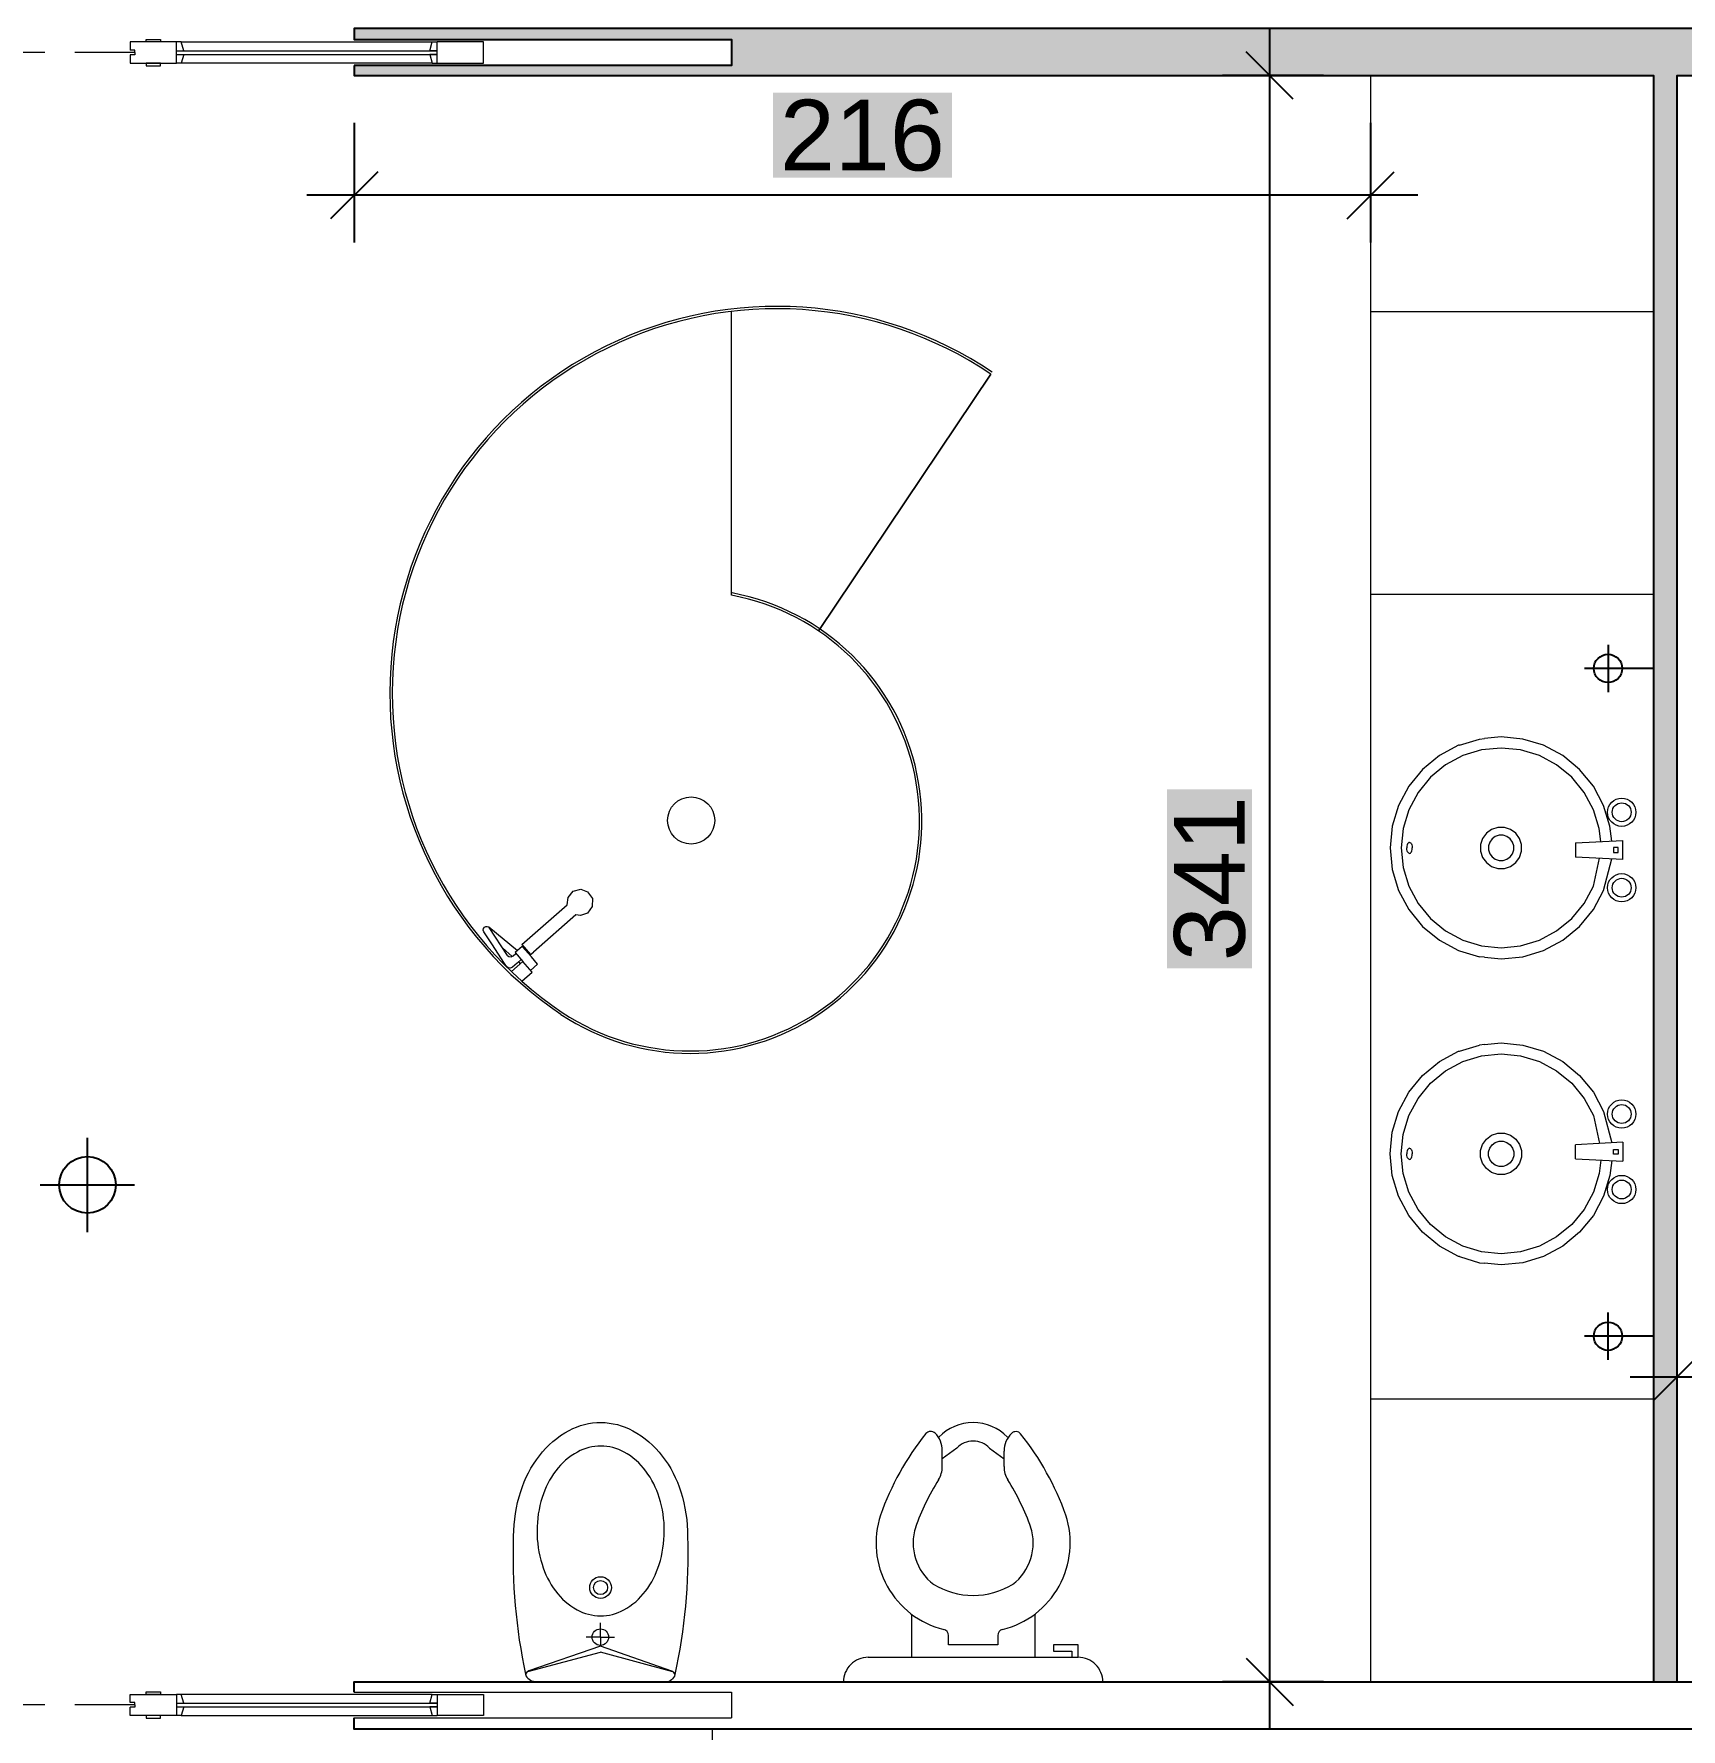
# Model space of a CAD drawing. Header units: millimetres. Extents: x 930 to 6336, y 2219 to 4338.
# Drawn here: x 4419.9 to 4769.1, y 2781.7 to 3141.1 of the extents above; entities that cross this region are included whole.
import ezdxf

# ---------------------------------------------------------------- set-up
doc = ezdxf.new("R2010")
doc.units = ezdxf.units.MM
doc.linetypes.add('TRATTEGGIATA2', pattern=[9.525, 6.35, -3.175])
for name, color, linetype, lineweight in [('arredi', 5, 'Continuous', 18), ('QUOTE', 3, 'Continuous', 9), ('serramenti e scale', 4, 'Continuous', 18)]:
    doc.layers.add(name, color=color, linetype=linetype, lineweight=lineweight)
doc.layers.add('dettagli', color=6, linetype='Continuous')
doc.layers.add('muri sezionati', color=1, linetype='Continuous')
doc.styles.add('ARCH', font='txt')
doc.styles.get("Standard").update_dxf_attribs({"font": 'arial.ttf'})
doc.dimstyles.new('ook', dxfattribs={"dimtxt": 15, "dimasz": 10, "dimexe": 10, "dimexo": 10, "dimgap": 5, "dimtad": 1, "dimtoh": 1, "dimdec": 0, "dimzin": 0, "dimdsep": 46, "dimtxsty": 'Standard', "dimblk": 'OBLIQUE', "dimcen": 0.09, "dimdle": 10, "dimclrt": 3, "dimadec": 0, "dimazin": 0, "dimtfac": 1, "dimtdec": 0, "dimtofl": 0, "dimtmove": 0, "dimatfit": 3, "dimldrblk": 'OBLIQUE', "dimfxl": 1, "dimtfill": 2, "dimtfillclr": 250, "dimtolj": 1, "dimtzin": 0, "dimarcsym": 0})

# ---------------------------------------------------------------- blocks, each defined once
blk = doc.blocks.new('15PTOI06')
for p, q in [((8, 8.5), (8, -8.5)), ((11.5, 5), (8, 5)), ((9, 2), (9.765178, 2)), ((9, -2), (9, 2)), ((23.431562, 2.5), (24.727861, 2.5)), ((24.931034, 1.327586), (24.062054, 2.5)), ((24.931034, -1.327586), (24.062054, -2.5)), ((9.765178, -2), (9, -2)), ((23.431562, -2.5), (24.690476, -2.5)), ((11.5, -5), (8, -5)), ((9, -6.5), (8.5, -6.5)), ((8.5, -6.5), (8.5, -8)), ((9, -8.5), (9, -6.5)), ((8.5, -8), (8, -8)), ((8, -8.5), (9, -8.5))]:
    blk.add_line(p, q)
for centre, radius, start, end in [((6, 8.5), 2, 0, 90), ((17.25, 0.65), 7.210062, 71.816347, 166.116636), ((12, -13.75), 22.534695, 51.265418, 70.559965), ((17.25, 0.65), 4.210062, 71.816347, 142.891702), ((12, -13.75), 19.534695, 57.937508, 70.559965), ((19.118098, 0), 6.118098, 147.797266, 212.202734), ((23.431562, 4.5), 2, 237.937508, 270), ((24.727861, 4.5), 2, 270, 314.939898), ((23.166667, 0), 3.833333, 313.602819, 46.397181), ((25.787408, 3.438228), 0.5, 314.939898, 51.265418), ((9.765178, 2.5), 0.5, 270, 346.116636), ((23.666667, 0), 1.833333, 313.602819, 46.397181), ((9.765178, -2.5), 0.5, 13.883364, 90), ((17.25, -0.65), 7.210062, 193.883364, 288.183653), ((23.431562, -4.5), 2, 90, 122.062492), ((24.690476, -4.5), 2, 44.162471, 90), ((17.25, -0.65), 4.210062, 217.108298, 288.183653), ((12, 13.75), 19.534695, 289.440035, 302.062492), ((12, 13.75), 22.534695, 289.440035, 308.665009), ((25.766527, -3.454957), 0.5, 308.665009, 44.162471), ((6, -8.5), 2, 270, 0)]:
    blk.add_arc(centre, radius, start, end)
at = {"style": 'ARCH'}
for tag, p, flags in [('ITEM', (0, -19.5), 3), ('ROOM_NUMBER', (0, -28.5), 1)]:
    blk.add_attdef(tag, p, '', height=6, dxfattribs=dict(at, flags=flags))
blk = doc.blocks.new('_Oblique')
at = {"color": 0, "linetype": 'ByBlock', "lineweight": -2}
blk.add_line((-0.5, -0.5), (0.5, 0.5), dxfattribs=at)
blk = doc.blocks.new('*D58')
at = {"layer": 'Defpoints', "color": 0, "transparency": 16777216}
for p in [(4768.31, 2856.37), (4987.79, 2856.37), (4987.79, 2856.37)]:
    blk.add_point(p, dxfattribs=at)
at = {"layer": 'QUOTE', "color": 0, "lineweight": -2, "transparency": 16777216}
blk.add_line((4758.31, 2856.37), (4997.79, 2856.37), dxfattribs=at)
at = {"layer": 'QUOTE', "color": 0, "lineweight": -2, "transparency": 16777216, "xscale": 10, "yscale": 10, "zscale": 10, "rotation": 180}
blk.add_blockref('_Oblique', (4768.31, 2856.37), dxfattribs=at)
at = {"layer": 'QUOTE', "color": 0, "lineweight": -2, "transparency": 16777216, "xscale": 10, "yscale": 10, "zscale": 10}
blk.add_blockref('_Oblique', (4987.79, 2856.37), dxfattribs=at)
at = {"layer": 'QUOTE', "color": 3, "transparency": 16777216, "insert": (4878.05, 2869.03), "char_height": 15, "attachment_point": 5, "bg_fill": 1, "box_fill_scale": 1.1, "bg_fill_color": 250, "bg_fill_transparency": 0}
blk.add_mtext('\\A1;219', dxfattribs=at)
blk = doc.blocks.new('*D20')
at = {"layer": 'Defpoints', "color": 0, "transparency": 16777216}
for p in [(4703.31, 3132.23), (4681.9, 2791.69), (4703.31, 2791.69)]:
    blk.add_point(p, dxfattribs=at)
at = {"layer": 'QUOTE', "color": 0, "lineweight": -2, "transparency": 16777216}
for p, q in [((4681.9, 3142.23), (4681.9, 2781.69)), ((4693.31, 3132.23), (4671.9, 3132.23)), ((4693.31, 2791.69), (4671.9, 2791.69))]:
    blk.add_line(p, q, dxfattribs=at)
at = {"layer": 'QUOTE', "color": 0, "lineweight": -2, "transparency": 16777216, "xscale": 10, "yscale": 10, "zscale": 10}
for p, rotation in [((4681.9, 3132.23), 90), ((4681.9, 2791.69), 270)]:
    blk.add_blockref('_Oblique', p, dxfattribs=dict(at, rotation=rotation))
at = {"layer": 'QUOTE', "color": 3, "transparency": 16777216, "insert": (4669.24, 2961.96), "char_height": 15, "attachment_point": 5, "rotation": 90, "bg_fill": 1, "box_fill_scale": 1.1, "bg_fill_color": 250, "bg_fill_transparency": 0}
blk.add_mtext('\\A1;341', dxfattribs=at)
blk = doc.blocks.new('*D62')
at = {"layer": 'Defpoints', "color": 0, "transparency": 16777216}
for p in [(4487.79, 3132.23), (4703.31, 3132.23), (4487.79, 3106.84)]:
    blk.add_point(p, dxfattribs=at)
at = {"layer": 'QUOTE', "color": 0, "lineweight": -2, "transparency": 16777216}
for p, q in [((4487.79, 3122.23), (4487.79, 3096.84)), ((4703.31, 3122.23), (4703.31, 3096.84)), ((4713.31, 3106.84), (4477.79, 3106.84))]:
    blk.add_line(p, q, dxfattribs=at)
at = {"layer": 'QUOTE', "color": 0, "lineweight": -2, "transparency": 16777216, "xscale": 10, "yscale": 10, "zscale": 10, "rotation": 180}
blk.add_blockref('_Oblique', (4487.79, 3106.84), dxfattribs=at)
at = {"layer": 'QUOTE', "color": 0, "lineweight": -2, "transparency": 16777216, "xscale": 10, "yscale": 10, "zscale": 10}
blk.add_blockref('_Oblique', (4703.31, 3106.84), dxfattribs=at)
at = {"layer": 'QUOTE', "color": 3, "transparency": 16777216, "insert": (4595.55, 3119.5), "char_height": 15, "attachment_point": 5, "bg_fill": 1, "box_fill_scale": 1.1, "bg_fill_color": 250, "bg_fill_transparency": 0}
blk.add_mtext('\\A1;216', dxfattribs=at)

msp = doc.modelspace()

# ---------------------------------------------------------------- hatches: boundary and pattern name
at = {"layer": 'muri sezionati'}
h = msp.add_hatch(color=256, dxfattribs=at)
h.dxf.hatch_style = 1
h.paths.add_polyline_path([(4387.79, 3321.96), (4357.87, 3321.96), (4357.79, 3132.3), (4387.79, 3132.3)])
h.paths.add_polyline_path([(5017.76, 3534.68), (4988.31, 3534.68), (4988.31, 3313.85), (5017.86, 3313.85)])
h.paths.add_polyline_path([(5018.31, 3152.26), (4987.79, 3152.26), (4987.59, 2456.76), (5018.31, 2456.76)])
h.paths.add_polyline_path([(4808.31, 3139.84), (4888.31, 3139.84), (4888.31, 3142.23), (4487.79, 3142.23), (4487.79, 3139.84), (4567.79, 3139.84), (4567.79, 3134.36), (4487.79, 3134.36), (4487.79, 3132.23), (4763.31, 3132.23), (4763.31, 2791.69), (4768.31, 2791.69), (4768.31, 3132.23), (4888.31, 3132.23), (4888.31, 3134.36), (4808.31, 3134.36)])

# ---------------------------------------------------------------- linework, layer by layer
at = {"layer": 'arredi', "linetype": 'ByBlock'}
for p, q in [((4703.31, 3132.23), (4703.31, 2791.69)), ((4567.83, 3022.04), (4567.79, 3082.23)), ((4703.31, 3082.23), (4763.31, 3082.23)), ((4586.29, 3014.57), (4622.8, 3068.95)), ((4622.8, 3068.95), (4586.29, 3014.57)), ((4763.31, 3022.23), (4703.31, 3022.23)), ((4703.31, 2851.69), (4763.31, 2851.69))]:
    msp.add_line(p, q, dxfattribs=at)
at = {"layer": 'arredi'}
for p, q in [((4721.97, 2990.24), (4717.9, 2988.06)), ((4722.15, 2990.29), (4721.97, 2990.24)), ((4722.15, 2990.29), (4726.39, 2991.57)), ((4726.39, 2991.57), (4727.45, 2991.68)), ((4730.98, 2992.03), (4727.45, 2991.68)), ((4735.57, 2991.57), (4730.98, 2992.03)), ((4739.98, 2990.24), (4735.57, 2991.57)), ((4744.05, 2988.06), (4739.98, 2990.24)), ((4717.9, 2988.06), (4714.34, 2985.14)), ((4722.87, 2988.06), (4719.21, 2986.11)), ((4726.85, 2989.27), (4722.87, 2988.06)), ((4730.98, 2989.67), (4726.85, 2989.27)), ((4735.11, 2989.27), (4730.98, 2989.67)), ((4739.08, 2988.06), (4735.11, 2989.27)), ((4742.74, 2986.11), (4739.08, 2988.06)), ((4747.61, 2985.14), (4744.05, 2988.06)), ((4714.34, 2985.14), (4711.41, 2981.57)), ((4716, 2983.47), (4713.37, 2980.26)), ((4719.21, 2986.11), (4716, 2983.47)), ((4745.95, 2983.47), (4742.74, 2986.11)), ((4748.58, 2980.26), (4745.95, 2983.47)), ((4750.54, 2981.57), (4747.61, 2985.14)), ((4711.41, 2981.57), (4709.24, 2977.5)), ((4713.37, 2980.26), (4711.41, 2976.6)), ((4750.54, 2976.6), (4748.58, 2980.26)), ((4752.71, 2977.5), (4750.54, 2981.57)), ((4709.24, 2977.5), (4707.9, 2973.09)), ((4711.41, 2976.6), (4710.21, 2972.63)), ((4751.75, 2972.63), (4750.54, 2976.6)), ((4754.05, 2973.09), (4752.71, 2977.5)), ((4707.9, 2973.09), (4707.45, 2968.5)), ((4710.21, 2972.63), (4709.8, 2968.5)), ((4728.97, 2972.43), (4727.86, 2971.62)), ((4730.29, 2972.85), (4728.97, 2972.43)), ((4731.67, 2972.85), (4730.29, 2972.85)), ((4732.98, 2972.43), (4731.67, 2972.85)), ((4734.1, 2971.62), (4732.98, 2972.43)), ((4752.09, 2969.82), (4751.75, 2972.63)), ((4754.43, 2969.94), (4754.05, 2973.09)), ((4707.45, 2968.5), (4707.9, 2963.91)), ((4709.8, 2968.5), (4710.21, 2964.37)), ((4711.01, 2968.86), (4710.98, 2968.5)), ((4711.01, 2968.13), (4710.98, 2968.5)), ((4711.07, 2969.12), (4711.01, 2968.86)), ((4711.15, 2969.33), (4711.07, 2969.12)), ((4711.26, 2969.5), (4711.15, 2969.33)), ((4711.39, 2969.62), (4711.26, 2969.5)), ((4711.56, 2969.67), (4711.39, 2969.62)), ((4711.56, 2969.67), (4711.74, 2969.62)), ((4711.74, 2969.62), (4711.87, 2969.5)), ((4711.87, 2969.5), (4711.98, 2969.33)), ((4711.98, 2969.33), (4712.06, 2969.12)), ((4712.06, 2969.12), (4712.12, 2968.86)), ((4712.12, 2968.86), (4712.15, 2968.5)), ((4712.12, 2968.13), (4712.15, 2968.5)), ((4727.05, 2970.5), (4726.62, 2969.19)), ((4726.62, 2969.19), (4726.62, 2967.81)), ((4727.86, 2971.62), (4727.05, 2970.5)), ((4728.57, 2969.73), (4728.3, 2968.92)), ((4728.3, 2968.92), (4728.3, 2968.07)), ((4729.06, 2970.41), (4728.57, 2969.73)), ((4729.75, 2970.91), (4729.06, 2970.41)), ((4730.55, 2971.17), (4729.75, 2970.91)), ((4731.4, 2971.17), (4730.55, 2971.17)), ((4732.2, 2970.91), (4731.4, 2971.17)), ((4732.89, 2970.41), (4732.2, 2970.91)), ((4733.39, 2969.73), (4732.89, 2970.41)), ((4733.65, 2968.92), (4733.39, 2969.73)), ((4733.65, 2968.07), (4733.65, 2968.92)), ((4734.91, 2970.5), (4734.1, 2971.62)), ((4735.33, 2969.19), (4734.91, 2970.5)), ((4735.33, 2967.81), (4735.33, 2969.19)), ((4746.78, 2969.55), (4756.78, 2970.05)), ((4746.78, 2969.55), (4746.78, 2966.55)), ((4756.78, 2966.05), (4756.78, 2970.05)), ((4711.07, 2967.87), (4711.01, 2968.13)), ((4711.15, 2967.67), (4711.07, 2967.87)), ((4711.26, 2967.49), (4711.15, 2967.67)), ((4711.39, 2967.37), (4711.26, 2967.49)), ((4711.56, 2967.32), (4711.39, 2967.37)), ((4711.56, 2967.32), (4711.74, 2967.37)), ((4711.74, 2967.37), (4711.87, 2967.49)), ((4711.87, 2967.49), (4711.98, 2967.67)), ((4711.98, 2967.67), (4712.06, 2967.87)), ((4712.06, 2967.87), (4712.12, 2968.13)), ((4726.62, 2967.81), (4727.05, 2966.49)), ((4727.05, 2966.49), (4727.86, 2965.38)), ((4727.86, 2965.38), (4728.97, 2964.57)), ((4728.3, 2968.07), (4728.57, 2967.27)), ((4728.57, 2967.27), (4729.06, 2966.58)), ((4729.06, 2966.58), (4729.75, 2966.09)), ((4729.75, 2966.09), (4730.55, 2965.82)), ((4730.55, 2965.82), (4731.4, 2965.82)), ((4731.4, 2965.82), (4732.2, 2966.09)), ((4732.2, 2966.09), (4732.89, 2966.58)), ((4732.89, 2966.58), (4733.39, 2967.27)), ((4732.98, 2964.57), (4734.1, 2965.38)), ((4733.39, 2967.27), (4733.65, 2968.07)), ((4734.1, 2965.38), (4734.91, 2966.49)), ((4734.91, 2966.49), (4735.33, 2967.81)), ((4756.78, 2966.05), (4746.78, 2966.55)), ((4750.54, 2960.39), (4751.84, 2966.3)), ((4752.71, 2959.49), (4754.44, 2966.17)), ((4707.9, 2963.91), (4709.24, 2959.49)), ((4710.21, 2964.37), (4711.41, 2960.39)), ((4728.97, 2964.57), (4730.29, 2964.14)), ((4730.29, 2964.14), (4731.67, 2964.14)), ((4731.67, 2964.14), (4732.98, 2964.57)), ((4532.96, 2956.44), (4533.15, 2958)), ((4533.15, 2958), (4534.22, 2959.3)), ((4534.22, 2959.3), (4535.87, 2959.72)), ((4535.87, 2959.72), (4537.3, 2959.17)), ((4537.3, 2959.17), (4538.32, 2957.78)), ((4538.32, 2957.78), (4538.3, 2956.05)), ((4709.24, 2959.49), (4711.41, 2955.43)), ((4711.41, 2960.39), (4713.37, 2956.73)), ((4748.58, 2956.73), (4750.54, 2960.39)), ((4750.54, 2955.43), (4752.71, 2959.49)), ((4523.37, 2947.99), (4532.96, 2956.44)), ((4534.81, 2954.33), (4525.82, 2946.42)), ((4535.81, 2954.13), (4534.81, 2954.33)), ((4537.26, 2954.65), (4535.81, 2954.13)), ((4538.3, 2956.05), (4537.26, 2954.65)), ((4537.37, 2954.8), (4537.44, 2954.76)), ((4711.41, 2955.43), (4714.34, 2951.86)), ((4713.37, 2956.73), (4716, 2953.52)), ((4745.95, 2953.52), (4748.58, 2956.73)), ((4747.61, 2951.86), (4750.54, 2955.43)), ((4515.19, 2951.04), (4515.24, 2951.39)), ((4515.31, 2950.72), (4515.19, 2951.04)), ((4515.24, 2951.39), (4515.43, 2951.66)), ((4517.12, 2947.94), (4515.31, 2950.72)), ((4515.43, 2951.66), (4515.69, 2951.82)), ((4515.69, 2951.82), (4516.01, 2951.85)), ((4516.01, 2951.85), (4516.38, 2951.73)), ((4516.38, 2951.73), (4516.39, 2951.73)), ((4516.39, 2951.73), (4522.42, 2946.75)), ((4520.3, 2945.69), (4516.44, 2951.63)), ((4714.34, 2951.86), (4717.9, 2948.93)), ((4716, 2953.52), (4719.21, 2950.89)), ((4719.21, 2950.89), (4722.87, 2948.93)), ((4739.08, 2948.93), (4742.74, 2950.89)), ((4742.74, 2950.89), (4745.95, 2953.52)), ((4744.05, 2948.93), (4747.61, 2951.86)), ((4518.93, 2945.17), (4517.12, 2947.94)), ((4519.26, 2947.29), (4521.33, 2945.5)), ((4523.41, 2947.62), (4521.91, 2946.29)), ((4523.37, 2947.99), (4525.22, 2945.88)), ((4525.39, 2945.37), (4523.41, 2947.62)), ((4523.58, 2947.42), (4523.74, 2947.56)), ((4717.9, 2948.93), (4721.97, 2946.76)), ((4722.87, 2948.93), (4726.85, 2947.73)), ((4726.85, 2947.73), (4730.98, 2947.32)), ((4730.98, 2947.32), (4735.11, 2947.73)), ((4735.11, 2947.73), (4739.08, 2948.93)), ((4739.98, 2946.76), (4744.05, 2948.93)), ((4519.68, 2944.01), (4518.93, 2945.17)), ((4520.16, 2943.29), (4519.68, 2944.01)), ((4520.48, 2943.05), (4520.16, 2943.29)), ((4520.3, 2945.69), (4520.62, 2945.44)), ((4520.62, 2945.44), (4521.09, 2945.38)), ((4521.09, 2945.38), (4521.52, 2945.6)), ((4523.56, 2944.42), (4521.18, 2942.32)), ((4522.37, 2944.08), (4521.38, 2943.21)), ((4521.52, 2945.6), (4522.08, 2946.09)), ((4521.91, 2946.29), (4523.56, 2944.42)), ((4522.37, 2944.08), (4523.2, 2944.82)), ((4522.63, 2944.32), (4522.82, 2944.17)), ((4522.82, 2944.17), (4522.93, 2943.98)), ((4522.93, 2943.98), (4522.94, 2943.87)), ((4525.54, 2942.17), (4523.56, 2944.42)), ((4524.71, 2946.14), (4524.87, 2946.29)), ((4524.87, 2946.28), (4524.86, 2946.28)), ((4525.21, 2942.54), (4526.71, 2943.86)), ((4525.22, 2945.88), (4525.82, 2946.42)), ((4526.71, 2943.86), (4525.39, 2945.37)), ((4721.97, 2946.76), (4722.15, 2946.7)), ((4722.15, 2946.7), (4726.39, 2945.42)), ((4727.45, 2945.32), (4726.39, 2945.42)), ((4727.45, 2945.32), (4730.98, 2944.97)), ((4727.45, 2945.32), (4727.45, 2945.32)), ((4730.98, 2944.97), (4735.57, 2945.42)), ((4735.57, 2945.42), (4739.98, 2946.76)), ((4520.95, 2942.99), (4520.48, 2943.05)), ((4521.38, 2943.21), (4520.95, 2942.99)), ((4523.36, 2940.25), (4525.54, 2942.17)), ((4717.9, 2923.2), (4721.97, 2925.37)), ((4721.97, 2925.37), (4722.15, 2925.43)), ((4722.15, 2925.43), (4726.39, 2926.71)), ((4727.45, 2926.82), (4726.39, 2926.71)), ((4727.45, 2926.82), (4730.98, 2927.16)), ((4727.45, 2926.82), (4727.45, 2926.82)), ((4730.98, 2927.16), (4735.57, 2926.71)), ((4735.57, 2926.71), (4739.98, 2925.37)), ((4739.98, 2925.37), (4744.05, 2923.2)), ((4714.34, 2920.27), (4717.9, 2923.2)), ((4719.21, 2921.24), (4722.87, 2923.2)), ((4722.87, 2923.2), (4726.85, 2924.4)), ((4726.85, 2924.4), (4730.98, 2924.81)), ((4730.98, 2924.81), (4735.11, 2924.4)), ((4735.11, 2924.4), (4739.08, 2923.2)), ((4739.08, 2923.2), (4742.74, 2921.24)), ((4744.05, 2923.2), (4747.61, 2920.27)), ((4711.41, 2916.71), (4714.34, 2920.27)), ((4713.37, 2915.4), (4716, 2918.61)), ((4716, 2918.61), (4719.21, 2921.24)), ((4742.74, 2921.24), (4745.95, 2918.61)), ((4745.95, 2918.61), (4748.58, 2915.4)), ((4747.61, 2920.27), (4750.54, 2916.71)), ((4709.24, 2912.64), (4711.41, 2916.71)), ((4711.41, 2911.74), (4713.37, 2915.4)), ((4748.58, 2915.4), (4750.54, 2911.74)), ((4750.54, 2916.71), (4752.71, 2912.64)), ((4707.9, 2908.23), (4709.24, 2912.64)), ((4710.21, 2907.77), (4711.41, 2911.74)), ((4750.54, 2911.74), (4751.84, 2905.83)), ((4752.71, 2912.64), (4754.44, 2905.96)), ((4707.45, 2903.64), (4707.9, 2908.23)), ((4709.8, 2903.64), (4710.21, 2907.77)), ((4727.86, 2906.75), (4728.97, 2907.57)), ((4728.97, 2907.57), (4730.29, 2907.99)), ((4730.29, 2907.99), (4731.67, 2907.99)), ((4731.67, 2907.99), (4732.98, 2907.57)), ((4732.98, 2907.57), (4734.1, 2906.75)), ((4711.01, 2904), (4710.98, 2903.64)), ((4711.07, 2904.26), (4711.01, 2904)), ((4711.15, 2904.46), (4711.07, 2904.26)), ((4711.26, 2904.64), (4711.15, 2904.46)), ((4711.39, 2904.76), (4711.26, 2904.64)), ((4711.56, 2904.81), (4711.39, 2904.76)), ((4711.56, 2904.81), (4711.74, 2904.76)), ((4711.74, 2904.76), (4711.87, 2904.64)), ((4711.87, 2904.64), (4711.98, 2904.46)), ((4711.98, 2904.46), (4712.06, 2904.26)), ((4712.06, 2904.26), (4712.12, 2904)), ((4712.12, 2904), (4712.15, 2903.64)), ((4726.62, 2904.33), (4727.05, 2905.64)), ((4726.62, 2902.94), (4726.62, 2904.33)), ((4727.05, 2905.64), (4727.86, 2906.75)), ((4728.3, 2904.06), (4728.57, 2904.86)), ((4728.3, 2903.21), (4728.3, 2904.06)), ((4728.57, 2904.86), (4729.06, 2905.55)), ((4729.06, 2905.55), (4729.75, 2906.05)), ((4729.75, 2906.05), (4730.55, 2906.31)), ((4730.55, 2906.31), (4731.4, 2906.31)), ((4731.4, 2906.31), (4732.2, 2906.05)), ((4732.2, 2906.05), (4732.89, 2905.55)), ((4732.89, 2905.55), (4733.39, 2904.86)), ((4733.39, 2904.86), (4733.65, 2904.06)), ((4733.65, 2904.06), (4733.65, 2903.21)), ((4734.1, 2906.75), (4734.91, 2905.64)), ((4734.91, 2905.64), (4735.33, 2904.33)), ((4735.33, 2904.33), (4735.33, 2902.94)), ((4756.78, 2906.08), (4746.78, 2905.58)), ((4746.78, 2902.58), (4746.78, 2905.58)), ((4756.78, 2906.08), (4756.78, 2902.08)), ((4707.9, 2899.04), (4707.45, 2903.64)), ((4710.21, 2899.5), (4709.8, 2903.64)), ((4711.01, 2903.27), (4710.98, 2903.64)), ((4711.07, 2903.01), (4711.01, 2903.27)), ((4711.15, 2902.81), (4711.07, 2903.01)), ((4711.26, 2902.63), (4711.15, 2902.81)), ((4711.39, 2902.51), (4711.26, 2902.63)), ((4711.56, 2902.46), (4711.39, 2902.51)), ((4711.56, 2902.46), (4711.74, 2902.51)), ((4711.74, 2902.51), (4711.87, 2902.63)), ((4711.87, 2902.63), (4711.98, 2902.81)), ((4711.98, 2902.81), (4712.06, 2903.01)), ((4712.06, 2903.01), (4712.12, 2903.27)), ((4712.12, 2903.27), (4712.15, 2903.64)), ((4727.05, 2901.63), (4726.62, 2902.94)), ((4727.86, 2900.52), (4727.05, 2901.63)), ((4728.97, 2899.7), (4727.86, 2900.52)), ((4728.57, 2902.41), (4728.3, 2903.21)), ((4729.06, 2901.72), (4728.57, 2902.41)), ((4729.75, 2901.22), (4729.06, 2901.72)), ((4730.55, 2900.96), (4729.75, 2901.22)), ((4731.4, 2900.96), (4730.55, 2900.96)), ((4732.2, 2901.22), (4731.4, 2900.96)), ((4732.89, 2901.72), (4732.2, 2901.22)), ((4733.39, 2902.41), (4732.89, 2901.72)), ((4734.1, 2900.52), (4732.98, 2899.7)), ((4733.65, 2903.21), (4733.39, 2902.41)), ((4734.91, 2901.63), (4734.1, 2900.52)), ((4735.33, 2902.94), (4734.91, 2901.63)), ((4746.78, 2902.58), (4756.78, 2902.08)), ((4752.09, 2902.31), (4751.75, 2899.5)), ((4754.43, 2902.2), (4754.05, 2899.04)), ((4709.24, 2894.63), (4707.9, 2899.04)), ((4711.41, 2895.53), (4710.21, 2899.5)), ((4730.29, 2899.28), (4728.97, 2899.7)), ((4731.67, 2899.28), (4730.29, 2899.28)), ((4732.98, 2899.7), (4731.67, 2899.28)), ((4751.75, 2899.5), (4750.54, 2895.53)), ((4754.05, 2899.04), (4752.71, 2894.63)), ((4711.41, 2890.56), (4709.24, 2894.63)), ((4713.37, 2891.87), (4711.41, 2895.53)), ((4750.54, 2895.53), (4748.58, 2891.87)), ((4752.71, 2894.63), (4750.54, 2890.56)), ((4714.34, 2887), (4711.41, 2890.56)), ((4716, 2888.66), (4713.37, 2891.87)), ((4748.58, 2891.87), (4745.95, 2888.66)), ((4750.54, 2890.56), (4747.61, 2887)), ((4717.9, 2884.07), (4714.34, 2887)), ((4719.21, 2886.03), (4716, 2888.66)), ((4722.87, 2884.07), (4719.21, 2886.03)), ((4742.74, 2886.03), (4739.08, 2884.07)), ((4745.95, 2888.66), (4742.74, 2886.03)), ((4747.61, 2887), (4744.05, 2884.07)), ((4721.97, 2881.9), (4717.9, 2884.07)), ((4726.85, 2882.87), (4722.87, 2884.07)), ((4730.98, 2882.46), (4726.85, 2882.87)), ((4735.11, 2882.87), (4730.98, 2882.46)), ((4739.08, 2884.07), (4735.11, 2882.87)), ((4744.05, 2884.07), (4739.98, 2881.9)), ((4722.15, 2881.84), (4721.97, 2881.9)), ((4722.15, 2881.84), (4726.39, 2880.56)), ((4726.39, 2880.56), (4727.45, 2880.45)), ((4730.98, 2880.11), (4727.45, 2880.45)), ((4735.57, 2880.56), (4730.98, 2880.11)), ((4739.98, 2881.9), (4735.57, 2880.56)), ((4540.01, 2801.19), (4540.02, 2804.19)), ((4540.01, 2801.19), (4537.01, 2801.2)), ((4540.01, 2801.19), (4540.01, 2799.29)), ((4540.01, 2801.19), (4543.01, 2801.18)), ((4524.6, 2793.9), (4540.01, 2798.01)), ((4540.01, 2799.29), (4524.86, 2794.04)), ((4555.14, 2793.97), (4540.01, 2799.29)), ((4555.4, 2793.83), (4540.01, 2798.01)), ((4563.81, 2739.34), (4563.81, 2781.69))]:
    msp.add_line(p, q, dxfattribs=at)
for points in [[(4754.78, 2967.55), (4755.78, 2967.55), (4755.78, 2968.55), (4754.78, 2968.55)], [(4754.78, 2904.58), (4755.78, 2904.58), (4755.78, 2903.58), (4754.78, 2903.58)]]:
    msp.add_lwpolyline(points, close=True, dxfattribs=at)
for points in [[(4553.83, 2791.66), (4526.15, 2791.72, -0.353669), (4524.2, 2793.31, -0.060433), (4521.62, 2822.58, -0.07695), (4523.11, 2832.08, -0.086815), (4527.08, 2839.64, -0.105749), (4533.36, 2844.98, -0.125559), (4540.12, 2846.69, -0.125559), (4546.87, 2844.95, -0.105749), (4553.13, 2839.58, -0.086815), (4557.06, 2832, -0.07695), (4558.51, 2822.49, -0.060433), (4555.79, 2793.23, -0.353669)], [(4553.56, 2823.66, 0.075445), (4552.5, 2830.76, 0.085783), (4549.64, 2836.39, 0.10607), (4545.06, 2840.4, 0.126822), (4540.11, 2841.69, 0.126822), (4535.15, 2840.42, 0.10607), (4530.55, 2836.44, 0.085783), (4527.66, 2830.81, 0.075445), (4526.57, 2823.72, 0.075445), (4527.63, 2816.62, 0.085783), (4530.49, 2810.98, 0.10607), (4535.07, 2806.98, 0.126822), (4540.02, 2805.69, 0.126822), (4544.98, 2806.95, 0.10607), (4549.58, 2810.94, 0.085783), (4552.47, 2816.56, 0.075445)]]:
    msp.add_lwpolyline(points, format="xyb", close=True, dxfattribs=at)
at = {"layer": 'arredi', "linetype": 'ByBlock'}
msp.add_circle((4559.25, 2974.31), 5, dxfattribs=at)
at = {"layer": 'arredi'}
for centre, radius in [((4756.54, 2976.05), 3), ((4756.54, 2976.05), 2), ((4756.54, 2960.05), 3), ((4756.54, 2960.05), 2), ((4756.54, 2912.08), 3), ((4756.54, 2912.08), 2), ((4756.54, 2896.08), 3), ((4756.54, 2896.08), 2), ((4540.04, 2811.69), 2.3), ((4540.04, 2811.69), 1.5), ((4540.01, 2801.19), 1.75)]:
    msp.add_circle(centre, radius, dxfattribs=at)
at = {"layer": 'arredi', "linetype": 'ByBlock'}
for centre, radius, start, end in [((4577.37, 3001.29), 82, 56.1182, 236.1182), ((4577.37, 3001.29), 81.5, 56.1182, 236.1182), ((4558.96, 2974.15), 49.21, 236.2951, 79.5129), ((4558.96, 2974.15), 48.71, 236.2951, 79.5129)]:
    msp.add_arc(centre, radius, start, end, dxfattribs=at)
at = {"layer": 'arredi'}
for centre, start, end in [((4525.18, 2793.09), 109.0382, 168.3368), ((4554.81, 2793.03), 11.4021, 70.7007)]:
    msp.add_arc(centre, 1, start, end, dxfattribs=at)
at = {"layer": 'dettagli'}
for p, q in [((4753.64, 3011.54), (4753.64, 3001.54)), ((4750.64, 3006.54), (4748.64, 3006.54)), ((4763.31, 3006.54), (4750.64, 3006.54)), ((4431.26, 2887.06), (4431.26, 2907.06)), ((4421.26, 2897.06), (4437.26, 2897.06)), ((4437.26, 2897.06), (4441.26, 2897.06)), ((4753.64, 2859.97), (4753.64, 2869.97)), ((4750.64, 2864.97), (4748.64, 2864.97)), ((4763.31, 2864.97), (4750.64, 2864.97))]:
    msp.add_line(p, q, dxfattribs=at)
for centre, radius in [((4753.64, 3006.54), 3), ((4431.26, 2897.06), 6), ((4753.64, 2864.97), 3)]:
    msp.add_circle(centre, radius, dxfattribs=at)
at = {"layer": 'muri sezionati'}
for points in [[(4487.79, 3134.36), (4487.79, 3132.23), (4763.31, 3132.23), (4763.31, 2791.69), (4768.31, 2791.69), (4768.31, 3132.23), (4888.31, 3132.23), (4888.31, 3134.36), (4808.31, 3134.36), (4808.31, 3139.84), (4888.31, 3139.84), (4888.31, 3142.23), (4487.79, 3142.23), (4487.79, 3139.84), (4567.79, 3139.84), (4567.79, 3134.36), (4487.79, 3134.36)], [(4487.79, 2789.55), (4487.79, 2791.69), (4888.31, 2791.69), (4888.31, 2789.3)], [(4888.31, 2784.08), (4888.31, 2781.69), (4487.79, 2781.69), (4487.79, 2784.08)]]:
    msp.add_lwpolyline(points, dxfattribs=at)
at = {"layer": 'serramenti e scale'}
for p, q in [((4441.3, 3137.6), (4440.3, 3137.6)), ((4441.3, 3137.1), (4441.3, 3137.6)), ((4450.11, 3134.86), (4450.11, 3139.34)), ((4450.11, 3137.49), (4505.39, 3137.49)), ((4451.13, 3139.34), (4504.37, 3139.34)), ((4505.39, 3134.86), (4505.39, 3139.34)), ((4441.3, 3136.6), (4440.3, 3136.6)), ((4441.3, 3137.1), (4441.3, 3136.6)), ((4450.11, 3136.71), (4505.39, 3136.71)), ((4504.37, 3134.86), (4451.13, 3134.86)), ((4450.11, 2789.05), (4450.11, 2784.58)), ((4504.37, 2789.05), (4451.13, 2789.05)), ((4505.39, 2789.05), (4505.39, 2784.58)), ((4441.3, 2787.31), (4440.3, 2787.31)), ((4441.3, 2786.31), (4440.3, 2786.31)), ((4441.3, 2786.81), (4441.3, 2787.31)), ((4441.3, 2786.81), (4441.3, 2786.31)), ((4450.11, 2787.21), (4505.39, 2787.21)), ((4450.11, 2786.42), (4505.39, 2786.42)), ((4451.13, 2784.58), (4504.37, 2784.58))]:
    msp.add_line(p, q, dxfattribs=at)
at = {"layer": 'serramenti e scale', "linetype": 'TRATTEGGIATA2', "ltscale": 2}
for p, q in [((4441.3, 3137.1), (4388.79, 3137.1)), ((4441.3, 2786.81), (4388.79, 2786.81))]:
    msp.add_line(p, q, dxfattribs=at)
at = {"layer": 'serramenti e scale', "linetype": 'ByBlock'}
for p, q in [((4487.79, 2789.55), (4567.79, 2789.55)), ((4567.79, 2789.55), (4567.79, 2784.08)), ((4487.79, 2784.08), (4567.79, 2784.08))]:
    msp.add_line(p, q, dxfattribs=at)
at = {"layer": 'serramenti e scale'}
for points in [[(4450.11, 3139.34), (4440.3, 3139.34), (4440.3, 3137.6)], [(4450.11, 3137.49), (4451.68, 3137.49), (4451.13, 3139.34), (4450.11, 3139.34)], [(4505.39, 3137.49), (4503.82, 3137.49), (4504.37, 3139.34), (4505.39, 3139.34)], [(4505.39, 3134.86), (4515.21, 3134.86), (4515.21, 3139.34), (4505.39, 3139.34)], [(4440.3, 3136.6), (4440.3, 3134.86), (4450.11, 3134.86)], [(4450.11, 3136.71), (4451.68, 3136.71), (4451.13, 3134.86), (4450.11, 3134.86)], [(4505.39, 3136.71), (4503.82, 3136.71), (4504.37, 3134.86), (4505.39, 3134.86)], [(4440.3, 2787.31), (4440.3, 2789.05), (4450.11, 2789.05)], [(4450.11, 2787.21), (4451.68, 2787.21), (4451.13, 2789.05), (4450.11, 2789.05)], [(4505.39, 2787.21), (4503.82, 2787.21), (4504.37, 2789.05), (4505.39, 2789.05)], [(4505.39, 2789.05), (4515.21, 2789.05), (4515.21, 2784.58), (4505.39, 2784.58)], [(4450.11, 2784.58), (4440.3, 2784.58), (4440.3, 2786.31)], [(4450.11, 2786.42), (4451.68, 2786.42), (4451.13, 2784.58), (4450.11, 2784.58)], [(4505.39, 2786.42), (4503.82, 2786.42), (4504.37, 2784.58), (4505.39, 2784.58)]]:
    msp.add_lwpolyline(points, dxfattribs=at)
for points in [[(4446.72, 3139.89), (4446.72, 3139.34), (4443.69, 3139.34), (4443.69, 3139.89)], [(4446.72, 3134.31), (4446.72, 3134.86), (4443.69, 3134.86), (4443.69, 3134.31)], [(4446.72, 2789.6), (4446.72, 2789.05), (4443.69, 2789.05), (4443.69, 2789.6)], [(4446.72, 2784.03), (4446.72, 2784.58), (4443.69, 2784.58), (4443.69, 2784.03)]]:
    msp.add_lwpolyline(points, close=True, dxfattribs=at)

# ---------------------------------------------------------------- block references
at = {"layer": 'arredi', "xscale": 2.619047619047628, "yscale": 2.619047619047628, "zscale": 2.619047619047628, "rotation": 89.99999999999999}
msp.add_blockref('15PTOI06', (4619.04, 2775.96), dxfattribs=at)

# ---------------------------------------------------------------- texts
at = {"layer": 'arredi', "flags": 9}
msp.add_attdef('COPYRIGHT', (4539.99, 2789.69), 'Copyright progeSOFT - All rights reserved. This library is protected by international copyright laws.', height=0.0001, rotation=89.8695, dxfattribs=at)

# ---------------------------------------------------------------- dimensions: what is measured, and where the dimension line sits
at = {"layer": 'QUOTE'}
dim = msp.add_linear_dim(base=(4681.9, 2791.69), p1=(4703.31, 3132.23), p2=(4703.31, 2791.69), angle=90, dimstyle='ook', dxfattribs=at)
dim.commit()
dim.dimension.update_dxf_attribs({"geometry": '*D20', "text_midpoint": (4669.24, 2961.96)})
for base, p1, p2, picture, middle in [((4487.79, 3106.84), (4703.31, 3132.23), (4487.79, 3132.23), '*D62', (4595.55, 3119.5)), ((4987.79, 2856.37), (4768.31, 2856.37), (4987.79, 2856.37), '*D58', (4878.05, 2869.03))]:
    dim = msp.add_linear_dim(base=base, p1=p1, p2=p2, dimstyle='ook', dxfattribs=at)
    dim.commit()
    dim.dimension.update_dxf_attribs({"geometry": picture, "text_midpoint": middle})

doc.saveas('drawing.dxf')
